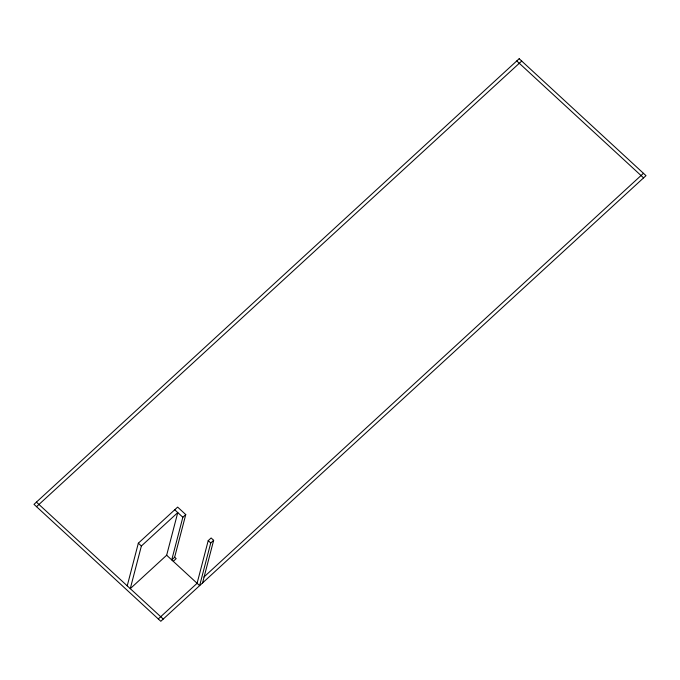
<?xml version="1.0" encoding="UTF-8"?>
<svg xmlns="http://www.w3.org/2000/svg" width="680" height="680" viewBox="0 0 680 680"><rect width="100%" height="100%" fill="white"/><g stroke="black" fill="none" stroke-linecap="round" stroke-linejoin="round"><path stroke-width="1.02" d="M127.228 585.846L138.338 543.192L177.642 507.101L185.759 514.582L174.641 557.235L171.734 559.912L182.844 517.259L185.759 514.582M141.381 546.006L130.271 588.65L166.659 555.229L177.769 512.584L141.381 546.006L138.338 543.192M202.546 582.964L213.656 540.311L211.123 537.973L208.207 540.642L197.098 583.295L158.287 618.944M213.656 540.311L210.74 542.98L199.631 585.633L166.659 555.229M36.533 506.693L521.713 61.055M173.256 561.314L176.171 558.637L174.641 557.235M203.915 577.031L643.467 173.306M516.758 60.945L643.577 177.88M174.726 509.771L182.844 517.259M208.207 540.642L210.74 542.98M36.422 502.12L163.243 619.055M519.18 58.718L34 504.348L160.82 621.282L646 175.653L519.18 58.718"/></g></svg>
